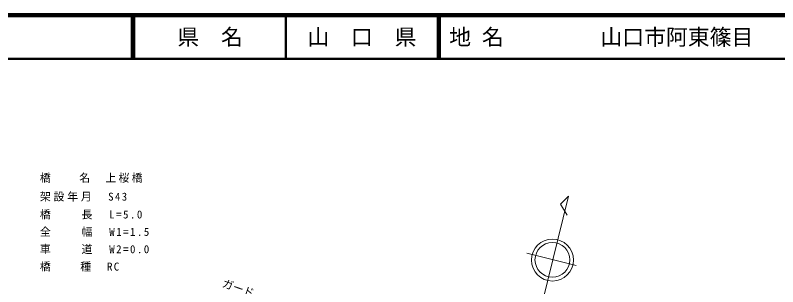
# Model space of a CAD drawing. Units: millimetres, scale not verified. Extents: x 40000 to 680000, y 20000 to 380000.
# Drawn here: x 271019 to 445612, y 317731 to 380000 of the extents above; entities that cross this region are included whole.
import ezdxf
from ezdxf.enums import TextEntityAlignment as Align

# ---------------------------------------------------------------- set-up
doc = ezdxf.new("R2010")
doc.units = ezdxf.units.MM
doc.header["$LTSCALE"] = 1000
doc.linetypes.add('CHAIN', pattern=[18.5, 12, -1.5, 3.5, -1.5])
for name, color, linetype, lineweight in [('M-BMK', 7, 'CHAIN', 13), ('M-BMK-SRVR', 3, 'Continuous', 13), ('M-STR-HTXT', 7, 'Continuous', 13), ('M-TTL-FRAM', 2, 'Continuous', 140), ('M-TTL-TXT', 7, 'Continuous', 50)]:
    doc.layers.add(name, color=color, linetype=linetype, lineweight=lineweight)
doc.layers.add('M-TTL', color=7, linetype='Continuous')
doc.styles.add('ＭＳ ゴシック', font='')
doc.styles.get('ＭＳ ゴシック').set_extended_font_data('MS Gothic')

msp = doc.modelspace()

# ---------------------------------------------------------------- linework, layer by layer
at = {"layer": 'M-BMK-SRVR'}
msp.add_line((388169, 325400), (399486, 322624), dxfattribs=at)
msp.add_lwpolyline([(391736, 314260), (397672, 338473), (395878, 336680), (397373, 334160)], dxfattribs=at)
for centre, radius in [((394020, 323862), 4813), ((394020, 323905), 3994)]:
    msp.add_circle(centre, radius, dxfattribs=at)
at = {"layer": 'M-TTL-FRAM'}
msp.add_line((680000, 380000), (40000, 380000), dxfattribs=at)
at = {"layer": 'M-TTL-TXT'}
for p, q in [((297750, 380000), (297750, 370000)), ((298250, 380000), (298250, 370000)), ((333000, 380000), (333000, 370000)), ((367750, 380000), (367750, 370000)), ((368250, 380000), (368250, 370000)), ((40000, 370000), (680000, 370000))]:
    msp.add_line(p, q, dxfattribs=at)

# ---------------------------------------------------------------- texts
at = {"layer": 'M-BMK', "char_height": 1833, "attachment_point": 7, "style": 'ＭＳ ゴシック'}
for s, insert in [('\\T1.2;橋\u3000\u3000名\u3000上桜橋', (276662, 341572)), ('\\T1.25;架設年月\u3000S43', (276662, 337276)), ('\\T1.27;橋\u3000\u3000長\u3000L=5.0', (276662, 333178)), ('\\T1.27;全\u3000\u3000幅\u3000W1=1.5', (276662, 329198)), ('\\T1.27;車\u3000\u3000道\u3000W2=0.0', (276662, 325218)), ('\\T1.23;橋\u3000\u3000種\u3000RC', (276662, 321238))]:
    msp.add_mtext(s, dxfattribs=dict(at, insert=insert))
at = {"layer": 'M-STR-HTXT', "style": 'ＭＳ ゴシック'}
msp.add_text('ガード', height=1833, rotation=340.853, dxfattribs=at).set_placement((321595, 316013), align=Align.BOTTOM_CENTER)
at = {"layer": 'M-TTL', "style": 'ＭＳ ゴシック'}
for s, p in [('県\u3000名', (315625, 375000)), ('山\u3000口\u3000県', (350375, 375000))]:
    msp.add_text(s, height=3666, dxfattribs=at).set_placement(p, align=Align.MIDDLE_CENTER)
for s, p in [('地 名', (370380, 375000)), ('山口市阿東篠目', (405024, 375000))]:
    msp.add_text(s, height=3666, dxfattribs=at).set_placement(p, align=Align.MIDDLE_LEFT)

doc.saveas('drawing.dxf')
